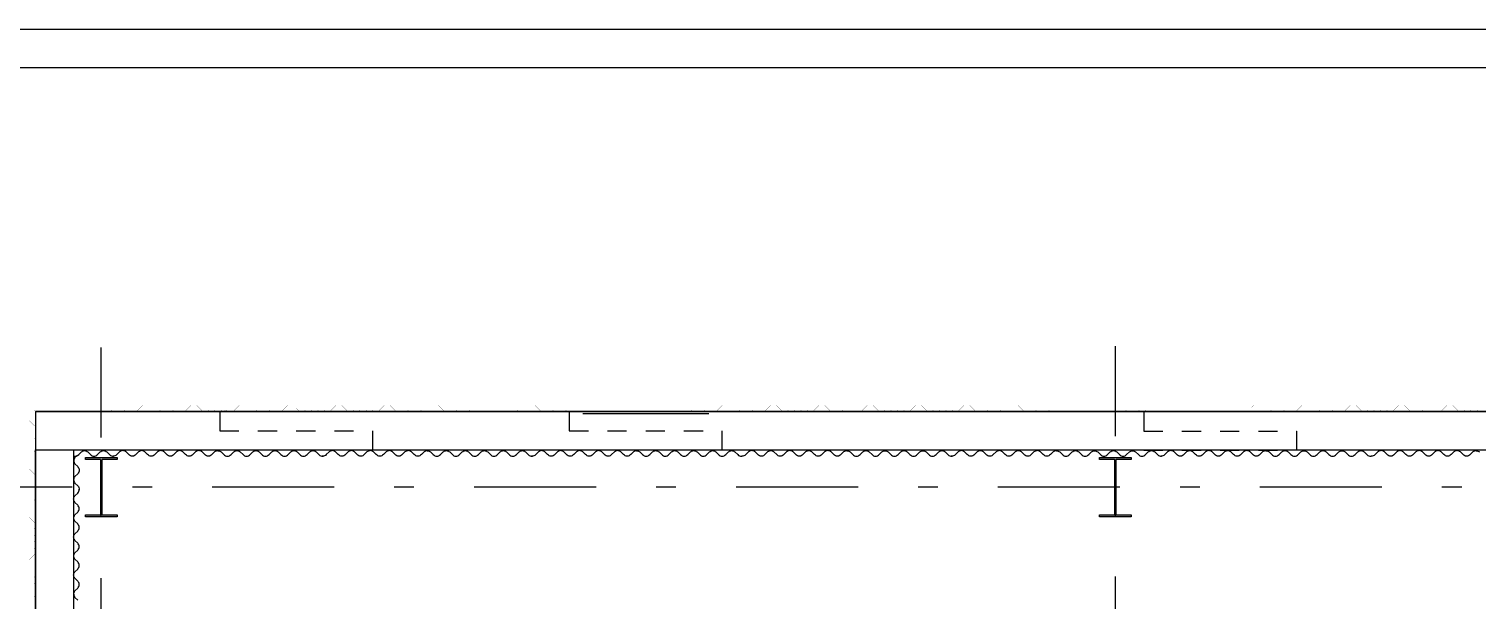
# Model space of a CAD drawing. Header units: millimetres. Extents: x -579 to 213, y -67 to 509.
# Drawn here: x -53.42 to -45.85, y 40.79 to 43.78 of the extents above; entities that cross this region are included whole.
import ezdxf
from ezdxf.xclip import XClip

# ---------------------------------------------------------------- set-up
doc = ezdxf.new("R2010")
doc.units = ezdxf.units.MM
doc.header["$LTSCALE"] = 0.1
for name, pattern in [('X REF - ANELO INST bind$0$X REF - ANELO$0$DASHDOT2', [12.7, 6.35, -3.175, 0, -3.175]), ('X REF - ANELO INST bind$0$X REF - ANELO$0$DASHED', [0.75, 0.5, -0.25]), ('X REF - ANELO INST bind$0$X REF - ANELO$0$HIDDEN2', [0.1875, 0.125, -0.0625])]:
    doc.linetypes.add(name, pattern=pattern)
for name, color, linetype in [('X REF - ANELO INST bind$0$X REF - ANELO EXT$0$RLV-CORDONES', 8, 'Continuous'), ('X REF - ANELO INST bind$0$X REF - ANELO$0$A-CHAPA ACANALADA', 8, 'Continuous'), ('X REF - ANELO INST bind$0$X REF - ANELO$0$A-CHAPA TRAPEZOIDAL', 8, 'Continuous'), ('X REF - ANELO INST bind$0$X REF - ANELO$0$A-TABIQUE HºAº', 7, 'Continuous'), ('X REF - ANELO INST bind$0$X REF - ANELO$0$C-METALICA', 8, 'Continuous'), ('X REF - ANELO INST bind$0$X REF - ANELO$0$MET-COLUMNA METALICA', 7, 'Continuous'), ('X REF - ANELO INST bind$0$X REF - ANELO$0$MET-EJE CABRIADAS', 8, 'X REF - ANELO INST bind$0$X REF - ANELO$0$DASHDOT2')]:
    doc.layers.add(name, color=color, linetype=linetype)

# ---------------------------------------------------------------- blocks, each defined once
blk = doc.blocks.new('X REF - ANELO INST bind$0$X REF - ANELO$0$CMETP')
at = {"layer": 'X REF - ANELO INST bind$0$X REF - ANELO$0$MET-COLUMNA METALICA'}
blk.add_hatch(color=256, dxfattribs=at).paths.add_polyline_path([(-0.0825, 0), (-0.0825, 0.0097), (-0.0073, 0.0097, 0.414214), (-0.0029, 0.0141), (-0.0029, 0.2958, 0.414214), (-0.0073, 0.3002), (-0.0825, 0.3002), (-0.0825, 0.31), (0.0825, 0.31), (0.0825, 0.3002), (0.0073, 0.3002, 0.414214), (0.0029, 0.2958), (0.0029, 0.0141, 0.414214), (0.0073, 0.0097), (0.0825, 0.0097), (0.0825, 0)])
blk.add_lwpolyline([(0.0825, 0.3002), (0.0825, 0.31), (-0.0825, 0.31), (-0.0825, 0.3002), (-0.0073, 0.3002, -0.414214), (-0.0029, 0.2958), (-0.0029, 0.0141, -0.414214), (-0.0073, 0.0097), (-0.0825, 0.0097), (-0.0825, 0), (0.0825, 0), (0.0825, 0.0097), (0.0073, 0.0097, -0.414214), (0.0029, 0.0141), (0.0029, 0.2958, -0.414214), (0.0073, 0.3002)], format="xyb", close=True, dxfattribs=at)
blk = doc.blocks.new('X REF - ANELO INST bind$0$X REF - ANELO EXT')
at = {"layer": 'X REF - ANELO INST bind$0$X REF - ANELO EXT$0$RLV-CORDONES'}
blk.add_lwpolyline([(-61.6249, -4.2732), (-61.625, 34.4717), (-61.625, 34.4717), (-61.625, 34.4717), (-61.625, 34.4717), (-61.625, 34.4717), (-61.625, 34.4717), (-61.6249, 37.778, -0.414212), (-55.6249, 43.778), (-14.3976, 43.778)], format="xyb", dxfattribs=at)
at = {"layer": 'X REF - ANELO INST bind$0$X REF - ANELO EXT$0$RLV-CORDONES', "color": 253}
blk.add_lwpolyline([(-61.4249, -4.265), (-61.4249, 37.778, -0.414212), (-55.6249, 43.578), (-13.7467, 43.578)], format="xyb", dxfattribs=at)
blk = doc.blocks.new('X REF - ANELO INST bind$0$X REF - ANELO')
at = {"color": 254}
blk.add_line((-50.5258, 41.769), (-49.8658, 41.769), dxfattribs=at)
at = {"layer": 'X REF - ANELO INST bind$0$X REF - ANELO$0$A-CHAPA ACANALADA'}
for points, elevation in [([(-53.1884, 41.5465, 0.275572), (-53.1621, 41.5532), (-53.148, 41.5672, -0.414214), (-53.1149, 41.5672), (-53.1009, 41.5532, 0.414214), (-53.0634, 41.5532), (-53.0493, 41.5672, -0.414214), (-53.0149, 41.5672), (-53.0009, 41.5532, 0.219544), (-52.9795, 41.5453)], 0.0006), ([(-53.172, 41.5469), (-53.1813, 41.5376, 0.414214), (-53.1813, 41.5046), (-53.1672, 41.4905, -0.414214), (-53.1672, 41.453), (-53.1813, 41.439, 0.414214), (-53.1813, 41.4046), (-53.1672, 41.3905, -0.219544), (-53.1593, 41.3691)], 0), ([(-52.4338, 41.5736), (-52.4341, 41.5736, 0.181707), (-52.451, 41.5672), (-52.465, 41.5532, -0.414214), (-52.5025, 41.5532), (-52.5166, 41.5672, 0.414214), (-52.551, 41.5672), (-52.565, 41.5532, -0.414214), (-52.6025, 41.5532), (-52.6166, 41.5672, 0.414214), (-52.6497, 41.5672), (-52.6637, 41.5532, -0.414214), (-52.7012, 41.5532), (-52.7152, 41.5672, 0.414214), (-52.7497, 41.5672), (-52.7637, 41.5532, -0.414214), (-52.8012, 41.5532), (-52.8152, 41.5672, 0.414214), (-52.8483, 41.5672), (-52.8624, 41.5532, -0.414214), (-52.8999, 41.5532), (-52.9139, 41.5672, 0.414214), (-52.9483, 41.5672), (-52.9624, 41.5532, -0.219544), (-52.9838, 41.5453, -0.923906)], 0.0006), ([(-52.4338, 41.5736), (-52.4335, 41.5736, -0.181707), (-52.4166, 41.5672), (-52.4025, 41.5532, 0.414214), (-52.365, 41.5532), (-52.351, 41.5672, -0.414214), (-52.3166, 41.5672), (-52.3025, 41.5532, 0.414214), (-52.265, 41.5532), (-52.251, 41.5672, -0.414214), (-52.2179, 41.5672), (-52.2039, 41.5532, 0.414214), (-52.1664, 41.5532), (-52.1523, 41.5672, -0.414214), (-52.1179, 41.5672), (-52.1039, 41.5532, 0.414214), (-52.0664, 41.5532), (-52.0523, 41.5672, -0.414214), (-52.0192, 41.5672), (-52.0052, 41.5532, 0.414214), (-51.9677, 41.5532), (-51.9537, 41.5672, -0.414214), (-51.9192, 41.5672), (-51.9052, 41.5532, 0.219544), (-51.8838, 41.5453, 0.923906)], 0.0006), ([(-51.3381, 41.5735), (-51.3384, 41.5735, 0.181707), (-51.3553, 41.5672), (-51.3693, 41.5531, -0.414214), (-51.4068, 41.5531), (-51.4209, 41.5672, 0.414214), (-51.4553, 41.5672), (-51.4693, 41.5531, -0.414214), (-51.5068, 41.5531), (-51.5209, 41.5672, 0.414214), (-51.554, 41.5672), (-51.568, 41.5531, -0.414214), (-51.6055, 41.5531), (-51.6195, 41.5672, 0.414214), (-51.654, 41.5672), (-51.668, 41.5531, -0.414214), (-51.7055, 41.5531), (-51.7195, 41.5672, 0.414214), (-51.7526, 41.5672), (-51.7667, 41.5531, -0.414214), (-51.8042, 41.5531), (-51.8182, 41.5672, 0.414214), (-51.8526, 41.5672), (-51.8667, 41.5532, -0.219544), (-51.8881, 41.5453, -0.923906)], 0.0006), ([(-51.3387, 41.5735), (-51.3384, 41.5735, -0.181707), (-51.3215, 41.5672), (-51.3075, 41.5531, 0.414214), (-51.27, 41.5531), (-51.2559, 41.5672, -0.414214), (-51.2215, 41.5672), (-51.2075, 41.5531, 0.414214), (-51.17, 41.5531), (-51.1559, 41.5672, -0.414214), (-51.1228, 41.5672), (-51.1088, 41.5531, 0.414214), (-51.0713, 41.5531), (-51.0573, 41.5672, -0.414214), (-51.0228, 41.5672), (-51.0088, 41.5531, 0.414214), (-50.9713, 41.5531), (-50.9573, 41.5672, -0.414214), (-50.9242, 41.5672), (-50.9101, 41.5531, 0.414214), (-50.8726, 41.5531), (-50.8586, 41.5672, -0.414214), (-50.8242, 41.5672), (-50.8101, 41.5531, 0.219544), (-50.7887, 41.5452, 0.923906)], 0.0006), ([(-50.243, 41.5735), (-50.2433, 41.5735, 0.181707), (-50.2602, 41.5672), (-50.2743, 41.5531, -0.414214), (-50.3118, 41.5531), (-50.3258, 41.5672, 0.414214), (-50.3602, 41.5672), (-50.3743, 41.5531, -0.414214), (-50.4118, 41.5531), (-50.4258, 41.5672, 0.414214), (-50.4589, 41.5672), (-50.4729, 41.5531, -0.414214), (-50.5104, 41.5531), (-50.5245, 41.5672, 0.414214), (-50.5589, 41.5672), (-50.5729, 41.5531, -0.414214), (-50.6104, 41.5531), (-50.6245, 41.5672, 0.414214), (-50.6576, 41.5672), (-50.6716, 41.5531, -0.414214), (-50.7091, 41.5531), (-50.7231, 41.5672, 0.414214), (-50.7576, 41.5672), (-50.7716, 41.5531, -0.219544), (-50.793, 41.5452, -0.923906)], 0.0006), ([(-50.2437, 41.5735), (-50.2434, 41.5735, -0.181707), (-50.2265, 41.5672), (-50.2125, 41.5531, 0.414214), (-50.175, 41.5531), (-50.1609, 41.5672, -0.414214), (-50.1265, 41.5672), (-50.1125, 41.5531, 0.414214), (-50.075, 41.5531), (-50.0609, 41.5672, -0.414214), (-50.0278, 41.5672), (-50.0138, 41.5531, 0.414214), (-49.9763, 41.5531), (-49.9622, 41.5672, -0.414214), (-49.9278, 41.5672), (-49.9138, 41.5531, 0.414214), (-49.8763, 41.5531), (-49.8622, 41.5672, -0.414214), (-49.8292, 41.5672), (-49.8151, 41.5531, 0.414214), (-49.7776, 41.5531), (-49.7636, 41.5672, -0.414214), (-49.7292, 41.5672), (-49.7151, 41.5531, 0.219544), (-49.6937, 41.5452, 0.923906)], 0.0006), ([(-49.1437, 41.5735), (-49.144, 41.5735, 0.181707), (-49.1609, 41.5671), (-49.175, 41.5531, -0.414214), (-49.2125, 41.5531), (-49.2265, 41.5671, 0.414214), (-49.2609, 41.5671), (-49.275, 41.5531, -0.414214), (-49.3125, 41.5531), (-49.3265, 41.5671, 0.414214), (-49.3596, 41.5671), (-49.3736, 41.5531, -0.414214), (-49.4111, 41.5531), (-49.4252, 41.5671, 0.414214), (-49.4596, 41.5671), (-49.4736, 41.5531, -0.414214), (-49.5111, 41.5531), (-49.5252, 41.5671, 0.414214), (-49.5583, 41.5671), (-49.5723, 41.5531, -0.414214), (-49.6098, 41.5531), (-49.6238, 41.5672, 0.414214), (-49.6583, 41.5672), (-49.6723, 41.5531, -0.219544), (-49.6937, 41.5452, -0.923906)], 0.0006), ([(-49.1437, 41.5735), (-49.1434, 41.5735, -0.181707), (-49.1265, 41.5671), (-49.1125, 41.5531, 0.414214), (-49.075, 41.5531), (-49.0609, 41.5671, -0.414214), (-49.0265, 41.5671), (-49.0125, 41.5531, 0.414214), (-48.975, 41.5531), (-48.9609, 41.5671, -0.414214), (-48.9278, 41.5671), (-48.9138, 41.5531, 0.414214), (-48.8763, 41.5531), (-48.8622, 41.5671, -0.414214), (-48.8278, 41.5671), (-48.8138, 41.5531, 0.414214), (-48.7763, 41.5531), (-48.7622, 41.5671, -0.414214), (-48.7292, 41.5671), (-48.7151, 41.5531, 0.414214), (-48.6776, 41.5531), (-48.6636, 41.5671, -0.414214), (-48.6292, 41.5671), (-48.6151, 41.5531, 0.219544), (-48.5937, 41.5452, 0.923906)], 0.0006), ([(-48.048, 41.5735), (-48.0483, 41.5735, 0.181707), (-48.0652, 41.5671), (-48.0792, 41.5531, -0.414214), (-48.1167, 41.5531), (-48.1308, 41.5671, 0.414214), (-48.1652, 41.5671), (-48.1792, 41.5531, -0.414214), (-48.2167, 41.5531), (-48.2308, 41.5671, 0.414214), (-48.2638, 41.5671), (-48.2779, 41.5531, -0.414214), (-48.3154, 41.5531), (-48.3294, 41.5671, 0.414214), (-48.3638, 41.5671), (-48.3779, 41.5531, -0.414214), (-48.4154, 41.5531), (-48.4294, 41.5671, 0.414214), (-48.4625, 41.5671), (-48.4765, 41.5531, -0.414214), (-48.514, 41.5531), (-48.5281, 41.5671, 0.414214), (-48.5625, 41.5671), (-48.5765, 41.5531, -0.219544), (-48.598, 41.5452, -0.923906)], 0.0006), ([(-48.048, 41.5735), (-48.0476, 41.5735, -0.181707), (-48.0308, 41.5671), (-48.0167, 41.5531, 0.414214), (-47.9792, 41.5531), (-47.9652, 41.5671, -0.414214), (-47.9308, 41.5671), (-47.9167, 41.5531, 0.414214), (-47.8792, 41.5531), (-47.8652, 41.5671, -0.414214), (-47.8321, 41.5671), (-47.818, 41.5531, 0.414214), (-47.7805, 41.5531), (-47.7665, 41.5671, -0.414214), (-47.7321, 41.5671), (-47.718, 41.5531, 0.414214), (-47.6805, 41.5531), (-47.6665, 41.5671, -0.414214), (-47.6334, 41.5671), (-47.6194, 41.5531, 0.414214), (-47.5819, 41.5531), (-47.5678, 41.5671, -0.414214), (-47.5334, 41.5671), (-47.5194, 41.5531, 0.219544), (-47.498, 41.5452, 0.923906)], 0.0006), ([(-46.9522, 41.5735), (-46.9525, 41.5735, 0.181707), (-46.9694, 41.5671), (-46.9835, 41.5531, -0.414214), (-47.021, 41.5531), (-47.035, 41.5671, 0.414214), (-47.0694, 41.5671), (-47.0835, 41.5531, -0.414214), (-47.121, 41.5531), (-47.135, 41.5671, 0.414214), (-47.1681, 41.5671), (-47.1821, 41.5531, -0.414214), (-47.2196, 41.5531), (-47.2337, 41.5671, 0.414214), (-47.2681, 41.5671), (-47.2821, 41.5531, -0.414214), (-47.3196, 41.5531), (-47.3337, 41.5671, 0.414214), (-47.3668, 41.5671), (-47.3808, 41.5531, -0.414214), (-47.4183, 41.5531), (-47.4323, 41.5671, 0.414214), (-47.4668, 41.5671), (-47.4808, 41.5531, -0.219544), (-47.5022, 41.5452, -0.923906)], 0.0006), ([(-46.9522, 41.5735), (-46.9519, 41.5735, -0.181707), (-46.935, 41.5671), (-46.921, 41.5531, 0.414214), (-46.8835, 41.5531), (-46.8694, 41.5671, -0.414214), (-46.835, 41.5671), (-46.821, 41.5531, 0.414214), (-46.7835, 41.5531), (-46.7694, 41.5671, -0.414214), (-46.7363, 41.5671), (-46.7223, 41.5531, 0.414214), (-46.6848, 41.5531), (-46.6708, 41.5671, -0.414214), (-46.6363, 41.5671), (-46.6223, 41.5531, 0.414214), (-46.5848, 41.5531), (-46.5708, 41.5671, -0.414214), (-46.5377, 41.5671), (-46.5236, 41.5531, 0.414214), (-46.4861, 41.5531), (-46.4721, 41.5672, -0.414214), (-46.4377, 41.5672), (-46.4236, 41.5531, 0.219544), (-46.4022, 41.5452, 0.923906)], 0.0006), ([(-45.8522, 41.5735), (-45.8525, 41.5735, 0.181707), (-45.8694, 41.5672), (-45.8835, 41.5531, -0.414214), (-45.921, 41.5531), (-45.935, 41.5672, 0.414214), (-45.9694, 41.5672), (-45.9835, 41.5531, -0.414214), (-46.021, 41.5531), (-46.035, 41.5672, 0.414214), (-46.0681, 41.5672), (-46.0821, 41.5531, -0.414214), (-46.1196, 41.5531), (-46.1337, 41.5672, 0.414214), (-46.1681, 41.5672), (-46.1821, 41.5531, -0.414214), (-46.2196, 41.5531), (-46.2337, 41.5672, 0.414214), (-46.2668, 41.5672), (-46.2808, 41.5531, -0.414214), (-46.3183, 41.5531), (-46.3323, 41.5672, 0.414214), (-46.3668, 41.5672), (-46.3808, 41.5531, -0.219544), (-46.4022, 41.5452, -0.923906)], 0.0006), ([(-45.8525, 41.5735), (-45.8522, 41.5735, -0.181707), (-45.8353, 41.5672)], 0.0006), ([(-53.1876, 40.8234), (-53.1876, 40.8237, -0.181707), (-53.1813, 40.8406), (-53.1672, 40.8547, 0.414214), (-53.1672, 40.8922), (-53.1813, 40.9062, -0.414214), (-53.1813, 40.9406), (-53.1672, 40.9547, 0.414214), (-53.1672, 40.9922), (-53.1813, 41.0062, -0.414214), (-53.1813, 41.0393), (-53.1672, 41.0533, 0.414214), (-53.1672, 41.0908), (-53.1813, 41.1049, -0.414214), (-53.1813, 41.1393), (-53.1672, 41.1533, 0.414214), (-53.1672, 41.1908), (-53.1813, 41.2049, -0.414214), (-53.1813, 41.238), (-53.1672, 41.252, 0.414214), (-53.1672, 41.2895), (-53.1813, 41.3035, -0.414214), (-53.1813, 41.338), (-53.1672, 41.352, 0.219544), (-53.1593, 41.3734, 0.923906)], 0), ([(-53.1876, 40.8234), (-53.1876, 40.8231, 0.181707), (-53.1813, 40.8062), (-53.1672, 40.7922, -0.414214)], 0)]:
    blk.add_lwpolyline(points, format="xyb", dxfattribs=dict(at, elevation=elevation))
at = {"layer": 'X REF - ANELO INST bind$0$X REF - ANELO$0$A-CHAPA TRAPEZOIDAL', "linetype": 'X REF - ANELO INST bind$0$X REF - ANELO$0$HIDDEN2'}
for points in [[(-52.3497, 41.7828, 0.0006, 0.0006, 0), (-52.403, 41.7828, 0.0006, 0.0006, 0), (-52.3837, 41.7868, 0.0006, 0.0006, 0), (-52.4143, 41.7868, 0.0006, 0.0006, 0), (-52.4183, 41.7828, 0.0006, 0.0006, 0), (-52.4483, 41.7828, 0.0006, 0.0006, 0), (-52.4523, 41.7868, 0.0006, 0.0006, 0), (-52.4823, 41.7868, 0.0006, 0.0006, 0), (-52.4863, 41.7828, 0.0006, 0.0006, 0), (-52.5163, 41.7828, 0.0006, 0.0006, 0), (-52.5446, 41.8111, 0.0006, 0.0006, 0), (-52.5746, 41.8111, 0.0006, 0.0006, 0), (-52.6028, 41.7828, 0.0006, 0.0006, 0), (-52.6328, 41.7828, 0.0006, 0.0006, 0), (-52.6368, 41.7868, 0.0006, 0.0006, 0), (-52.6668, 41.7868, 0.0006, 0.0006, 0), (-52.6708, 41.7828, 0.0006, 0.0006, 0), (-52.7008, 41.7828, 0.0006, 0.0006, 0), (-52.7048, 41.7868, 0.0006, 0.0006, 0), (-52.7348, 41.7868, 0.0006, 0.0006, 0), (-52.7388, 41.7828, 0.0006, 0.0006, 0), (-52.7688, 41.7828, 0.0006, 0.0006, 0), (-52.7971, 41.8111, 0.0006, 0.0006, 0), (-52.8271, 41.8111, 0.0006, 0.0006, 0), (-52.8554, 41.7828, 0.0006, 0.0006, 0), (-52.8854, 41.7828, 0.0006, 0.0006, 0), (-52.8894, 41.7868, 0.0006, 0.0006, 0), (-52.9194, 41.7868, 0.0006, 0.0006, 0), (-52.9234, 41.7828, 0.0006, 0.0006, 0), (-52.9534, 41.7828, 0.0006, 0.0006, 0), (-52.9574, 41.7868, 0.0006, 0.0006, 0), (-52.9874, 41.7868, 0.0006, 0.0006, 0), (-52.9914, 41.7828, 0.0006, 0.0006, 0), (-53.0214, 41.7828, 0.0006, 0.0006, 0), (-53.0497, 41.8111, 0.0006, 0.0006, 0), (-53.0797, 41.8111, 0.0006, 0.0006, 0), (-53.108, 41.7828, 0.0006, 0.0006, 0), (-53.138, 41.7828, 0.0006, 0.0006, 0), (-53.142, 41.7868, 0.0006, 0.0006, 0), (-53.172, 41.7868, 0.0006, 0.0006, 0), (-53.176, 41.7828, 0.0006, 0.0006, 0), (-53.206, 41.7828, 0.0006, 0.0006, 0), (-53.21, 41.7868, 0.0006, 0.0006, 0), (-53.24, 41.7868, 0.0006, 0.0006, 0), (-53.244, 41.7828, 0.0006, 0.0006, 0), (-53.274, 41.7828, 0.0006, 0.0006, 0), (-53.3023, 41.8111, 0.0006, 0.0006, 0), (-53.3323, 41.8111, 0.0006, 0.0006, 0), (-53.3605, 41.7828, 0.0006, 0.0006, 0), (-53.3905, 41.7828, 0.0006, 0.0006, 0), (-53.3945, 41.7868, 0.0006, 0.0006, 0), (-53.3946, 41.7868, 0.0006, 0.0006, 0)], [(-50.8337, 41.7828, 0.0006, 0.0006, 0), (-50.8637, 41.7828, 0.0006, 0.0006, 0), (-50.8677, 41.7868, 0.0006, 0.0006, 0), (-50.8983, 41.7868, 0.0006, 0.0006, 0), (-50.9023, 41.7828, 0.0006, 0.0006, 0), (-50.9323, 41.7828, 0.0006, 0.0006, 0), (-50.9363, 41.7868, 0.0006, 0.0006, 0), (-50.9663, 41.7868, 0.0006, 0.0006, 0), (-50.9703, 41.7828, 0.0006, 0.0006, 0), (-51.0003, 41.7828, 0.0006, 0.0006, 0), (-51.0286, 41.8111, 0.0006, 0.0006, 0), (-51.0586, 41.8111, 0.0006, 0.0006, 0), (-51.0869, 41.7828, 0.0006, 0.0006, 0), (-51.1169, 41.7828, 0.0006, 0.0006, 0), (-51.1209, 41.7868, 0.0006, 0.0006, 0), (-51.1509, 41.7868, 0.0006, 0.0006, 0), (-51.1549, 41.7828, 0.0006, 0.0006, 0), (-51.1849, 41.7828, 0.0006, 0.0006, 0), (-51.1889, 41.7868, 0.0006, 0.0006, 0), (-51.2189, 41.7868, 0.0006, 0.0006, 0), (-51.2229, 41.7828, 0.0006, 0.0006, 0), (-51.2529, 41.7828, 0.0006, 0.0006, 0), (-51.2811, 41.8111, 0.0006, 0.0006, 0), (-51.3111, 41.8111, 0.0006, 0.0006, 0), (-51.3394, 41.7828, 0.0006, 0.0006, 0), (-51.3694, 41.7828, 0.0006, 0.0006, 0), (-51.3734, 41.7868, 0.0006, 0.0006, 0), (-51.4034, 41.7868, 0.0006, 0.0006, 0), (-51.4074, 41.7828, 0.0006, 0.0006, 0), (-51.4374, 41.7828, 0.0006, 0.0006, 0), (-51.4414, 41.7868, 0.0006, 0.0006, 0), (-51.4714, 41.7868, 0.0006, 0.0006, 0), (-51.4754, 41.7828, 0.0006, 0.0006, 0), (-51.5054, 41.7828, 0.0006, 0.0006, 0), (-51.5337, 41.8111, 0.0006, 0.0006, 0), (-51.5637, 41.8111, 0.0006, 0.0006, 0), (-51.592, 41.7828, 0.0006, 0.0006, 0), (-51.622, 41.7828, 0.0006, 0.0006, 0), (-51.626, 41.7868, 0.0006, 0.0006, 0), (-51.656, 41.7868, 0.0006, 0.0006, 0), (-51.66, 41.7828, 0.0006, 0.0006, 0), (-51.69, 41.7828, 0.0006, 0.0006, 0), (-51.694, 41.7868, 0.0006, 0.0006, 0), (-51.724, 41.7868, 0.0006, 0.0006, 0), (-51.728, 41.7828, 0.0006, 0.0006, 0), (-51.758, 41.7828, 0.0006, 0.0006, 0), (-51.7863, 41.8111, 0.0006, 0.0006, 0), (-51.8163, 41.8111, 0.0006, 0.0006, 0), (-51.8446, 41.7828, 0.0006, 0.0006, 0), (-51.8746, 41.7828, 0.0006, 0.0006, 0), (-51.8786, 41.7868, 0.0006, 0.0006, 0), (-51.9086, 41.7868, 0.0006, 0.0006, 0), (-51.9126, 41.7828, 0.0006, 0.0006, 0), (-51.9426, 41.7828, 0.0006, 0.0006, 0), (-51.9466, 41.7868, 0.0006, 0.0006, 0), (-51.9766, 41.7868, 0.0006, 0.0006, 0), (-51.9806, 41.7828, 0.0006, 0.0006, 0), (-52.0106, 41.7828, 0.0006, 0.0006, 0), (-52.0388, 41.8111, 0.0006, 0.0006, 0), (-52.0688, 41.8111, 0.0006, 0.0006, 0), (-52.0971, 41.7828, 0.0006, 0.0006, 0), (-52.1271, 41.7828, 0.0006, 0.0006, 0), (-52.1311, 41.7868, 0.0006, 0.0006, 0), (-52.1611, 41.7868, 0.0006, 0.0006, 0), (-52.1651, 41.7828, 0.0006, 0.0006, 0), (-52.1951, 41.7828, 0.0006, 0.0006, 0), (-52.1991, 41.7868, 0.0006, 0.0006, 0), (-52.2291, 41.7868, 0.0006, 0.0006, 0), (-52.2331, 41.7828, 0.0006, 0.0006, 0), (-52.2631, 41.7828, 0.0006, 0.0006, 0), (-52.2914, 41.8111, 0.0006, 0.0006, 0), (-52.3214, 41.8111, 0.0006, 0.0006, 0), (-52.3497, 41.7828, 0, 0, 0)], [(-49.8119, 41.7943, 0.0006, 0.0006, 0), (-49.8234, 41.7828, 0.0006, 0.0006, 0), (-49.8534, 41.7828, 0.0006, 0.0006, 0), (-49.8574, 41.7868, 0.0006, 0.0006, 0), (-49.8874, 41.7868, 0.0006, 0.0006, 0), (-49.8914, 41.7828, 0.0006, 0.0006, 0), (-49.9214, 41.7828, 0.0006, 0.0006, 0), (-49.9254, 41.7868, 0.0006, 0.0006, 0), (-49.9554, 41.7868, 0.0006, 0.0006, 0), (-49.9594, 41.7828, 0.0006, 0.0006, 0), (-49.9894, 41.7828, 0.0006, 0.0006, 0), (-50.0177, 41.8111, 0.0006, 0.0006, 0), (-50.0477, 41.8111, 0.0006, 0.0006, 0), (-50.076, 41.7828, 0.0006, 0.0006, 0), (-50.106, 41.7828, 0.0006, 0.0006, 0), (-50.11, 41.7868, 0.0006, 0.0006, 0), (-50.14, 41.7868, 0.0006, 0.0006, 0), (-50.144, 41.7828, 0.0006, 0.0006, 0), (-50.174, 41.7828, 0.0006, 0.0006, 0), (-50.178, 41.7868, 0.0006, 0.0006, 0), (-50.208, 41.7868, 0.0006, 0.0006, 0), (-50.212, 41.7828, 0.0006, 0.0006, 0), (-50.242, 41.7828, 0.0006, 0.0006, 0), (-50.2703, 41.8111, 0.0006, 0.0006, 0), (-50.3003, 41.8111, 0.0006, 0.0006, 0), (-50.3286, 41.7828, 0.0006, 0.0006, 0), (-50.3586, 41.7828, 0.0006, 0.0006, 0), (-50.3626, 41.7868, 0.0006, 0.0006, 0), (-50.3926, 41.7868, 0.0006, 0.0006, 0), (-50.3966, 41.7828, 0.0006, 0.0006, 0), (-50.4266, 41.7828, 0.0006, 0.0006, 0), (-50.4306, 41.7868, 0.0006, 0.0006, 0), (-50.4606, 41.7868, 0.0006, 0.0006, 0), (-50.4646, 41.7828, 0.0006, 0.0006, 0), (-50.4946, 41.7828, 0.0006, 0.0006, 0), (-50.5229, 41.8111, 0.0006, 0.0006, 0), (-50.5529, 41.8111, 0.0006, 0.0006, 0), (-50.5811, 41.7828, 0.0006, 0.0006, 0), (-50.6111, 41.7828, 0.0006, 0.0006, 0), (-50.6151, 41.7868, 0.0006, 0.0006, 0), (-50.6451, 41.7868, 0.0006, 0.0006, 0), (-50.6491, 41.7828, 0.0006, 0.0006, 0), (-50.6791, 41.7828, 0.0006, 0.0006, 0), (-50.6831, 41.7868, 0.0006, 0.0006, 0), (-50.7131, 41.7868, 0.0006, 0.0006, 0), (-50.7171, 41.7828, 0.0006, 0.0006, 0), (-50.7471, 41.7828, 0.0006, 0.0006, 0), (-50.7754, 41.8111, 0.0006, 0.0006, 0), (-50.8054, 41.8111, 0.0006, 0.0006, 0), (-50.8337, 41.7828, 0, 0, 0)], [(-49.0652, 41.7828, 0.0006, 0.0006, 0), (-49.0952, 41.7828, 0.0006, 0.0006, 0), (-49.0992, 41.7868, 0.0006, 0.0006, 0), (-49.1297, 41.7868, 0.0006, 0.0006, 0), (-49.1337, 41.7828, 0.0006, 0.0006, 0), (-49.1637, 41.7828, 0.0006, 0.0006, 0), (-49.1677, 41.7868, 0.0006, 0.0006, 0), (-49.1977, 41.7868, 0.0006, 0.0006, 0), (-49.2017, 41.7828, 0.0006, 0.0006, 0), (-49.2317, 41.7828, 0.0006, 0.0006, 0), (-49.26, 41.8111, 0.0006, 0.0006, 0), (-49.29, 41.8111, 0.0006, 0.0006, 0), (-49.3183, 41.7828, 0.0006, 0.0006, 0), (-49.3483, 41.7828, 0.0006, 0.0006, 0), (-49.3523, 41.7868, 0.0006, 0.0006, 0), (-49.3823, 41.7868, 0.0006, 0.0006, 0), (-49.3863, 41.7828, 0.0006, 0.0006, 0), (-49.4163, 41.7828, 0.0006, 0.0006, 0), (-49.4203, 41.7868, 0.0006, 0.0006, 0), (-49.4503, 41.7868, 0.0006, 0.0006, 0), (-49.4543, 41.7828, 0.0006, 0.0006, 0), (-49.4843, 41.7828, 0.0006, 0.0006, 0), (-49.5126, 41.8111, 0.0006, 0.0006, 0), (-49.5426, 41.8111, 0.0006, 0.0006, 0), (-49.5709, 41.7828, 0.0006, 0.0006, 0), (-49.6009, 41.7828, 0.0006, 0.0006, 0), (-49.6049, 41.7868, 0.0006, 0.0006, 0), (-49.6349, 41.7868, 0.0006, 0.0006, 0), (-49.6389, 41.7828, 0.0006, 0.0006, 0), (-49.6689, 41.7828, 0.0006, 0.0006, 0), (-49.6729, 41.7868, 0.0006, 0.0006, 0), (-49.7029, 41.7868, 0.0006, 0.0006, 0), (-49.7069, 41.7828, 0.0006, 0.0006, 0), (-49.7369, 41.7828, 0.0006, 0.0006, 0), (-49.7652, 41.8111, 0.0006, 0.0006, 0), (-49.7952, 41.8111, 0.0006, 0.0006, 0), (-49.8234, 41.7828, 0.0006, 0.0006, 0), (-49.8534, 41.7828, 0.0006, 0.0006, 0), (-49.8574, 41.7868, 0.0006, 0.0006, 0), (-49.8874, 41.7868, 0.0006, 0.0006, 0), (-49.8914, 41.7828, 0.0006, 0.0006, 0), (-49.9214, 41.7828, 0.0006, 0.0006, 0), (-49.9254, 41.7868, 0.0006, 0.0006, 0), (-49.9554, 41.7868, 0.0006, 0.0006, 0), (-49.9594, 41.7828, 0.0006, 0.0006, 0), (-49.9894, 41.7828, 0.0006, 0.0006, 0), (-50.0177, 41.8111, 0.0006, 0.0006, 0), (-50.0477, 41.8111, 0.0006, 0.0006, 0), (-50.076, 41.7828, 0.0006, 0.0006, 0), (-50.106, 41.7828, 0.0006, 0.0006, 0), (-50.11, 41.7868, 0.0006, 0.0006, 0), (-50.14, 41.7868, 0.0006, 0.0006, 0), (-50.144, 41.7828, 0.0006, 0.0006, 0), (-50.174, 41.7828, 0.0006, 0.0006, 0), (-50.178, 41.7868, 0.0006, 0.0006, 0), (-50.208, 41.7868, 0.0006, 0.0006, 0), (-50.212, 41.7828, 0.0006, 0.0006, 0), (-50.242, 41.7828, 0.0006, 0.0006, 0), (-50.2452, 41.786, 0.0006, 0.0006, 0)], [(-47.5492, 41.7828, 0.0006, 0.0006, 0), (-47.5792, 41.7828, 0.0006, 0.0006, 0), (-47.5832, 41.7868, 0.0006, 0.0006, 0), (-47.6138, 41.7868, 0.0006, 0.0006, 0), (-47.6178, 41.7828, 0.0006, 0.0006, 0), (-47.6478, 41.7828, 0.0006, 0.0006, 0), (-47.6518, 41.7868, 0.0006, 0.0006, 0), (-47.6818, 41.7868, 0.0006, 0.0006, 0), (-47.6858, 41.7828, 0.0006, 0.0006, 0), (-47.7158, 41.7828, 0.0006, 0.0006, 0), (-47.744, 41.8111, 0.0006, 0.0006, 0), (-47.774, 41.8111, 0.0006, 0.0006, 0), (-47.8023, 41.7828, 0.0006, 0.0006, 0), (-47.8323, 41.7828, 0.0006, 0.0006, 0), (-47.8363, 41.7868, 0.0006, 0.0006, 0), (-47.8663, 41.7868, 0.0006, 0.0006, 0), (-47.8703, 41.7828, 0.0006, 0.0006, 0), (-47.9003, 41.7828, 0.0006, 0.0006, 0), (-47.9043, 41.7868, 0.0006, 0.0006, 0), (-47.9343, 41.7868, 0.0006, 0.0006, 0), (-47.9383, 41.7828, 0.0006, 0.0006, 0), (-47.9683, 41.7828, 0.0006, 0.0006, 0), (-47.9966, 41.8111, 0.0006, 0.0006, 0), (-48.0266, 41.8111, 0.0006, 0.0006, 0), (-48.0549, 41.7828, 0.0006, 0.0006, 0), (-48.0849, 41.7828, 0.0006, 0.0006, 0), (-48.0889, 41.7868, 0.0006, 0.0006, 0), (-48.1189, 41.7868, 0.0006, 0.0006, 0), (-48.1229, 41.7828, 0.0006, 0.0006, 0), (-48.1529, 41.7828, 0.0006, 0.0006, 0), (-48.1569, 41.7868, 0.0006, 0.0006, 0), (-48.1869, 41.7868, 0.0006, 0.0006, 0), (-48.1909, 41.7828, 0.0006, 0.0006, 0), (-48.2209, 41.7828, 0.0006, 0.0006, 0), (-48.2492, 41.8111, 0.0006, 0.0006, 0), (-48.2792, 41.8111, 0.0006, 0.0006, 0), (-48.3075, 41.7828, 0.0006, 0.0006, 0), (-48.3375, 41.7828, 0.0006, 0.0006, 0), (-48.3415, 41.7868, 0.0006, 0.0006, 0), (-48.3715, 41.7868, 0.0006, 0.0006, 0), (-48.3755, 41.7828, 0.0006, 0.0006, 0), (-48.4055, 41.7828, 0.0006, 0.0006, 0), (-48.4095, 41.7868, 0.0006, 0.0006, 0), (-48.4395, 41.7868, 0.0006, 0.0006, 0), (-48.4435, 41.7828, 0.0006, 0.0006, 0), (-48.4735, 41.7828, 0.0006, 0.0006, 0), (-48.5017, 41.8111, 0.0006, 0.0006, 0), (-48.5317, 41.8111, 0.0006, 0.0006, 0), (-48.56, 41.7828, 0.0006, 0.0006, 0), (-48.59, 41.7828, 0.0006, 0.0006, 0), (-48.594, 41.7868, 0.0006, 0.0006, 0), (-48.624, 41.7868, 0.0006, 0.0006, 0), (-48.628, 41.7828, 0.0006, 0.0006, 0), (-48.658, 41.7828, 0.0006, 0.0006, 0), (-48.662, 41.7868, 0.0006, 0.0006, 0), (-48.692, 41.7868, 0.0006, 0.0006, 0), (-48.696, 41.7828, 0.0006, 0.0006, 0), (-48.726, 41.7828, 0.0006, 0.0006, 0), (-48.7543, 41.8111, 0.0006, 0.0006, 0), (-48.7843, 41.8111, 0.0006, 0.0006, 0), (-48.8126, 41.7828, 0.0006, 0.0006, 0), (-48.8426, 41.7828, 0.0006, 0.0006, 0), (-48.8466, 41.7868, 0.0006, 0.0006, 0), (-48.8766, 41.7868, 0.0006, 0.0006, 0), (-48.8806, 41.7828, 0.0006, 0.0006, 0), (-48.9106, 41.7828, 0.0006, 0.0006, 0), (-48.9146, 41.7868, 0.0006, 0.0006, 0), (-48.9446, 41.7868, 0.0006, 0.0006, 0), (-48.9486, 41.7828, 0.0006, 0.0006, 0), (-48.9786, 41.7828, 0.0006, 0.0006, 0), (-49.0069, 41.8111, 0.0006, 0.0006, 0), (-49.0369, 41.8111, 0.0006, 0.0006, 0), (-49.0652, 41.7828, 0, 0, 0)], [(-46.0332, 41.7828, 0.0006, 0.0006, 0), (-46.0632, 41.7828, 0.0006, 0.0006, 0), (-46.0672, 41.7868, 0.0006, 0.0006, 0), (-46.0978, 41.7868, 0.0006, 0.0006, 0), (-46.1018, 41.7828, 0.0006, 0.0006, 0), (-46.1318, 41.7828, 0.0006, 0.0006, 0), (-46.1358, 41.7868, 0.0006, 0.0006, 0), (-46.1658, 41.7868, 0.0006, 0.0006, 0), (-46.1698, 41.7828, 0.0006, 0.0006, 0), (-46.1998, 41.7828, 0.0006, 0.0006, 0), (-46.2281, 41.8111, 0.0006, 0.0006, 0), (-46.2581, 41.8111, 0.0006, 0.0006, 0), (-46.2863, 41.7828, 0.0006, 0.0006, 0), (-46.3163, 41.7828, 0.0006, 0.0006, 0), (-46.3203, 41.7868, 0.0006, 0.0006, 0), (-46.3503, 41.7868, 0.0006, 0.0006, 0), (-46.3543, 41.7828, 0.0006, 0.0006, 0), (-46.3843, 41.7828, 0.0006, 0.0006, 0), (-46.3883, 41.7868, 0.0006, 0.0006, 0), (-46.4183, 41.7868, 0.0006, 0.0006, 0), (-46.4223, 41.7828, 0.0006, 0.0006, 0), (-46.4523, 41.7828, 0.0006, 0.0006, 0), (-46.4806, 41.8111, 0.0006, 0.0006, 0), (-46.5106, 41.8111, 0.0006, 0.0006, 0), (-46.5389, 41.7828, 0.0006, 0.0006, 0), (-46.5689, 41.7828, 0.0006, 0.0006, 0), (-46.5729, 41.7868, 0.0006, 0.0006, 0), (-46.6029, 41.7868, 0.0006, 0.0006, 0), (-46.6069, 41.7828, 0.0006, 0.0006, 0), (-46.6369, 41.7828, 0.0006, 0.0006, 0), (-46.6409, 41.7868, 0.0006, 0.0006, 0), (-46.6709, 41.7868, 0.0006, 0.0006, 0), (-46.6749, 41.7828, 0.0006, 0.0006, 0), (-46.7049, 41.7828, 0.0006, 0.0006, 0), (-46.7332, 41.8111, 0.0006, 0.0006, 0), (-46.7632, 41.8111, 0.0006, 0.0006, 0), (-46.7915, 41.7828, 0.0006, 0.0006, 0), (-46.8215, 41.7828, 0.0006, 0.0006, 0), (-46.8255, 41.7868, 0.0006, 0.0006, 0), (-46.8555, 41.7868, 0.0006, 0.0006, 0), (-46.8595, 41.7828, 0.0006, 0.0006, 0), (-46.8895, 41.7828, 0.0006, 0.0006, 0), (-46.8935, 41.7868, 0.0006, 0.0006, 0), (-46.9235, 41.7868, 0.0006, 0.0006, 0), (-46.9275, 41.7828, 0.0006, 0.0006, 0), (-46.9575, 41.7828, 0.0006, 0.0006, 0), (-46.9858, 41.8111, 0.0006, 0.0006, 0), (-47.0158, 41.8111, 0.0006, 0.0006, 0), (-47.044, 41.7828, 0.0006, 0.0006, 0), (-47.074, 41.7828, 0.0006, 0.0006, 0), (-47.078, 41.7868, 0.0006, 0.0006, 0), (-47.108, 41.7868, 0.0006, 0.0006, 0), (-47.112, 41.7828, 0.0006, 0.0006, 0), (-47.142, 41.7828, 0.0006, 0.0006, 0), (-47.146, 41.7868, 0.0006, 0.0006, 0), (-47.176, 41.7868, 0.0006, 0.0006, 0), (-47.18, 41.7828, 0.0006, 0.0006, 0), (-47.21, 41.7828, 0.0006, 0.0006, 0), (-47.2383, 41.8111, 0.0006, 0.0006, 0), (-47.2683, 41.8111, 0.0006, 0.0006, 0), (-47.2966, 41.7828, 0.0006, 0.0006, 0), (-47.3266, 41.7828, 0.0006, 0.0006, 0), (-47.3306, 41.7868, 0.0006, 0.0006, 0), (-47.3606, 41.7868, 0.0006, 0.0006, 0), (-47.3646, 41.7828, 0.0006, 0.0006, 0), (-47.3946, 41.7828, 0.0006, 0.0006, 0), (-47.3986, 41.7868, 0.0006, 0.0006, 0), (-47.4286, 41.7868, 0.0006, 0.0006, 0), (-47.4326, 41.7828, 0.0006, 0.0006, 0), (-47.4626, 41.7828, 0.0006, 0.0006, 0), (-47.4909, 41.8111, 0.0006, 0.0006, 0), (-47.5209, 41.8111, 0.0006, 0.0006, 0), (-47.5492, 41.7828, 0, 0, 0)], [(-45.8446, 41.7868, 0.0006, 0.0006, 0), (-45.8486, 41.7828, 0.0006, 0.0006, 0), (-45.8786, 41.7828, 0.0006, 0.0006, 0), (-45.8826, 41.7868, 0.0006, 0.0006, 0), (-45.9126, 41.7868, 0.0006, 0.0006, 0), (-45.9166, 41.7828, 0.0006, 0.0006, 0), (-45.9466, 41.7828, 0.0006, 0.0006, 0), (-45.9749, 41.8111, 0.0006, 0.0006, 0), (-46.0049, 41.8111, 0.0006, 0.0006, 0), (-46.0332, 41.7828, 0, 0, 0)], [(-53.3922, 41.7892, 0.0006, 0.0006, 0), (-53.4205, 41.7609, 0.0006, 0.0006, 0), (-53.4205, 41.7309, 0.0006, 0.0006, 0), (-53.3922, 41.7026, 0.0006, 0.0006, 0), (-53.3922, 41.6726, 0.0006, 0.0006, 0), (-53.3962, 41.6686, 0.0006, 0.0006, 0), (-53.3962, 41.6386, 0.0006, 0.0006, 0), (-53.3922, 41.6346, 0.0006, 0.0006, 0), (-53.3922, 41.6046, 0.0006, 0.0006, 0), (-53.3962, 41.6006, 0.0006, 0.0006, 0), (-53.3962, 41.5706, 0.0006, 0.0006, 0), (-53.3922, 41.5666, 0.0006, 0.0006, 0), (-53.3922, 41.5366, 0.0006, 0.0006, 0), (-53.4205, 41.5083, 0.0006, 0.0006, 0), (-53.4205, 41.4783, 0.0006, 0.0006, 0), (-53.3922, 41.4501, 0.0006, 0.0006, 0), (-53.3922, 41.4201, 0.0006, 0.0006, 0), (-53.3962, 41.4161, 0.0006, 0.0006, 0), (-53.3962, 41.3861, 0.0006, 0.0006, 0), (-53.3922, 41.3821, 0.0006, 0.0006, 0), (-53.3922, 41.3521, 0.0006, 0.0006, 0), (-53.3962, 41.3481, 0.0006, 0.0006, 0), (-53.3962, 41.3181, 0.0006, 0.0006, 0), (-53.3922, 41.3141, 0.0006, 0.0006, 0), (-53.3922, 41.2841, 0.0006, 0.0006, 0), (-53.4205, 41.2558, 0.0006, 0.0006, 0), (-53.4205, 41.2258, 0.0006, 0.0006, 0), (-53.3922, 41.1975, 0.0006, 0.0006, 0), (-53.3922, 41.1675, 0.0006, 0.0006, 0), (-53.3962, 41.1635, 0.0006, 0.0006, 0), (-53.3962, 41.1335, 0.0006, 0.0006, 0), (-53.3922, 41.1295, 0.0006, 0.0006, 0), (-53.3922, 41.0995, 0.0006, 0.0006, 0), (-53.3962, 41.0955, 0.0006, 0.0006, 0), (-53.3962, 41.0655, 0.0006, 0.0006, 0), (-53.3922, 41.0615, 0.0006, 0.0006, 0), (-53.3922, 41.0315, 0.0006, 0.0006, 0), (-53.4205, 41.0032, 0.0006, 0.0006, 0), (-53.4205, 40.9732, 0.0006, 0.0006, 0), (-53.3922, 40.9449, 0, 0, 0)], [(-53.3922, 40.9449, 0.0006, 0.0006, 0), (-53.3922, 40.9149, 0.0006, 0.0006, 0), (-53.3962, 40.9109, 0.0006, 0.0006, 0), (-53.3962, 40.8803, 0.0006, 0.0006, 0), (-53.3922, 40.8763, 0.0006, 0.0006, 0), (-53.3922, 40.8463, 0.0006, 0.0006, 0), (-53.3962, 40.8423, 0.0006, 0.0006, 0), (-53.3962, 40.8123, 0.0006, 0.0006, 0), (-53.3922, 40.8083, 0.0006, 0.0006, 0), (-53.3922, 40.7783, 0.0006, 0.0006, 0)]]:
    blk.add_lwpolyline(points, format="xyseb", dxfattribs=at)
at = {"layer": 'X REF - ANELO INST bind$0$X REF - ANELO$0$A-TABIQUE HºAº'}
for p, q in [((-53.3884, 41.778), (-53.3884, 35.5035, 0)), ((-53.3884, 41.778), (-44.7588, 41.778)), ((-53.3884, 41.578), (-44.7588, 41.578)), ((-53.1884, 41.578), (-53.1884, 35.5035, 0))]:
    blk.add_line(p, q, dxfattribs=at)
blk.add_lwpolyline([(-53.3884, 41.578), (-32.7941, 41.578), (-32.7941, 41.778), (-53.3884, 41.778)], close=True, dxfattribs=at)
at = {"layer": 'X REF - ANELO INST bind$0$X REF - ANELO$0$A-TABIQUE HºAº', "elevation": 0}
blk.add_lwpolyline([(-53.1884, 35.5035), (-53.3884, 35.5035), (-53.3884, 41.578), (-53.1884, 41.578)], close=True, dxfattribs=at)
at = {"layer": 'X REF - ANELO INST bind$0$X REF - ANELO$0$C-METALICA', "linetype": 'X REF - ANELO INST bind$0$X REF - ANELO$0$DASHED'}
for p, q in [((-52.4241, 41.678, 0.0003), (-51.6239, 41.678, 0.0006)), ((-50.5961, 41.678, -0.0003), (-49.7958, 41.678)), ((-47.5915, 41.6768, -0.0003), (-46.7912, 41.6768))]:
    blk.add_line(p, q, dxfattribs=at)
blk.add_lwpolyline([(-52.4239, 41.578), (-51.6237, 41.578), (-51.6239, 41.778), (-52.4239, 41.778)], close=True, dxfattribs=at)
at = {"layer": 'X REF - ANELO INST bind$0$X REF - ANELO$0$C-METALICA', "linetype": 'X REF - ANELO INST bind$0$X REF - ANELO$0$DASHED', "elevation": -0.0006}
for points in [[(-50.5958, 41.578), (-49.7957, 41.578), (-49.7958, 41.778), (-50.5958, 41.778)], [(-47.5912, 41.5768), (-46.7911, 41.5768), (-46.7912, 41.7768), (-47.5912, 41.7768)]]:
    blk.add_lwpolyline(points, close=True, dxfattribs=at)
at = {"layer": 'X REF - ANELO INST bind$0$X REF - ANELO$0$MET-EJE CABRIADAS'}
for p, q in [((-53.0439, -0.8271, -0.0011), (-53.0439, 42.1137, -0.0011)), ((-53.0439, -0.8271, -0.0011), (-53.0439, 42.1137, -0.0011)), ((-47.7395, -0.8196, 0.0194), (-47.7395, 42.1212, 0.0194)), ((1.6013, 41.3831), (-54.2829, 41.3831)), ((1.6043, 41.3831), (-54.2799, 41.3831))]:
    blk.add_line(p, q, dxfattribs=at)
blk.add_blockref('X REF - ANELO INST bind$0$X REF - ANELO EXT', (0, 0))
at = {"layer": 'X REF - ANELO INST bind$0$X REF - ANELO$0$MET-COLUMNA METALICA', "xscale": -1}
for p in [(-53.044, 41.2281, -0.0205), (-47.7396, 41.2281)]:
    blk.add_blockref('X REF - ANELO INST bind$0$X REF - ANELO$0$CMETP', p, dxfattribs=at)
blk = doc.blocks.new('X REF - ANELO INST bind')
ref = blk.add_blockref('X REF - ANELO INST bind$0$X REF - ANELO', (0, 0))
XClip(ref).set_block_clipping_path([(-76.9680737415, -24.7711317477), (92.9860355418, 61.1669630168)])

msp = doc.modelspace()

# ---------------------------------------------------------------- block references
msp.add_blockref('X REF - ANELO INST bind', (0, 0))

doc.saveas('drawing.dxf')
